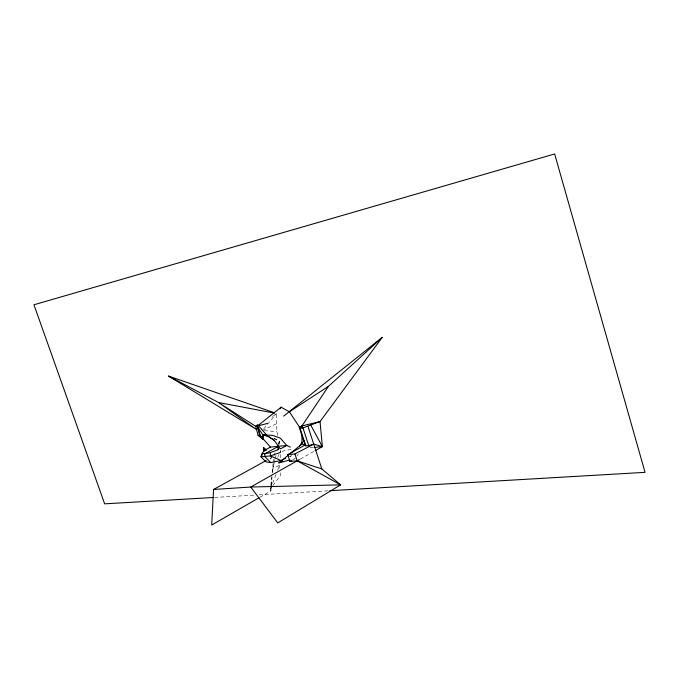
<?xml version="1.0" encoding="UTF-8"?>
<svg xmlns="http://www.w3.org/2000/svg" width="679" height="679" viewBox="0 0 679 679"><rect width="100%" height="100%" fill="white"/><g stroke="black" fill="none" stroke-linecap="round" stroke-linejoin="round"><path stroke-width="0.51" stroke-dasharray="3.4 2.55" d="M277.872 435.477L276.845 431.555L276.438 413.452L271.863 417.11M259.955 497.232L270.879 490.934L272.024 476.683M272.355 472.576L273.085 463.46M273.17 462.458L273.408 459.445M280.164 457.926L280.775 450.635L279.502 453.453M270.879 490.934L270.514 488.846L271.821 476.616M272.254 472.542L273.926 463.451M272.33 486.385L270.514 488.846L271.778 479.764M274.18 462.45L274.927 459.437M275.173 458.435L275.92 455.422M278.653 444.38L279.4 441.367L278.891 439.406M274.01 455.499L275.088 452.672M278.322 444.193L279.4 441.367L272.576 437.038M270.514 488.846L276.166 474.078M277.669 470.14L279.553 465.217L272.686 468.468L274.817 463.774M277.796 457.205L279.077 454.387M297.003 455.999L298.234 454.31M272.933 485.561L280.783 474.893L280.419 471.99M263.681 428.916L276.438 413.452M270.191 458.834L271.923 457.638M300.322 459.055L314.105 451.28M292.547 459.997L295.153 458.537L293.107 459.08M290.205 456.56L291.953 455.575M269.953 458.478L271.973 457.366M282.167 451.764L284.951 450.228L293.269 449.43M262.34 430.545L277.057 423.458M289.178 456.704L290.994 455.864M309.896 447.826L313.011 447.52M214.632 497.435L254.82 495.093M259.047 494.847L327.787 490.841M264.411 430.69L276.845 431.555M273.773 438.439L279.4 441.367L279.858 444.456M279.553 465.217L279.926 468.12"/><path stroke-width="1.02" d="M266.253 460.506L213.554 489.474L211.695 525.037L259.038 497.749M263.825 451.128L263.664 447.69L266.558 450.084L263.825 451.128L262.196 453.36L260.991 456.806L265.862 461.83L270.819 462.594L281.038 460.498L285.562 458.393M262.238 454.709L260.991 456.806L270.412 455.932L280.571 452.307M301.96 427.94L301.96 425.937L328.441 386.359L382.184 337.438L320.03 421.583L302.953 427.863L299.999 428.203L299.261 427.388L301.96 425.937L320.03 421.583L322.372 446.621L315.022 450.763M299.447 446.247L302.325 442.071M279.926 408.766L281.089 407.205L289.364 411.771L300.076 427.999M262.196 453.36L264.81 453.759L270.335 452.587L278.127 449.727L278.874 448.87L277.957 446.256L280.622 448.811L286.742 445.466L290.4 447.13M281.089 407.205L257.239 426.191L262.705 434.755L272.729 435.4L280.342 438.176L286.742 445.466L270.454 447.105L264.08 439.924L258.113 435.494L255.745 426.37L257.782 424.604M290.043 459.904L278.823 462.917L288.397 455.083M290.799 453.122L301.977 443.973L301.968 434.959M283.661 416.125L382.184 337.438M289.364 411.771L328.441 386.359M299.405 459.573L250.721 487.03L213.554 489.474M304.37 440.994L305.015 445.017L287.684 454.624L289.933 461.457L291.673 460.481M278.823 462.917L282.32 460.965M265.217 449.939L270.454 447.105M287.684 454.624L294.898 453.954L313.749 444.142L322.372 446.621L310.668 424.927M255.745 426.37L267.721 423.39M299.261 427.388L305.015 445.017L305.779 445.899L308.741 445.611L313.749 444.142M258.113 435.494L259.701 435.086L262.866 439.143L263.036 434.577L268.451 436.504L274.146 440.238L278.543 446.298L264.81 453.759L264.878 456.644L270.819 462.594M314.054 447.427L322.372 446.621M289.933 461.457L297.164 460.837L321.812 468.917L340.62 484.848L277.745 522.915L250.721 487.03L340.62 484.848L297.164 460.837L294.898 453.954M213.579 497.495L104.651 503.843L33.95 304.769L554.641 153.963L645.05 472.338L329.901 490.713M274.375 413.061L218.57 402.545L168.485 376.064L274.443 412.756M301.977 443.973L305.015 445.017M281.038 460.498L270.412 455.932L270.335 452.587M168.485 376.064L255.958 429.153L218.57 402.545L256.085 426.548M274.146 440.238L268.451 436.504L263.036 434.577L262.866 439.143L260.21 435.129L257.239 426.191L259.701 435.086M258.741 426.013L266.227 434.585M302.953 427.863L308.741 445.611M299.999 428.203L305.779 445.899M307.96 426.387L321.812 468.917M263.664 447.69L264.343 450.415M301.96 425.937L302.282 427.948M277.957 446.256L278.127 449.727"/></g></svg>
